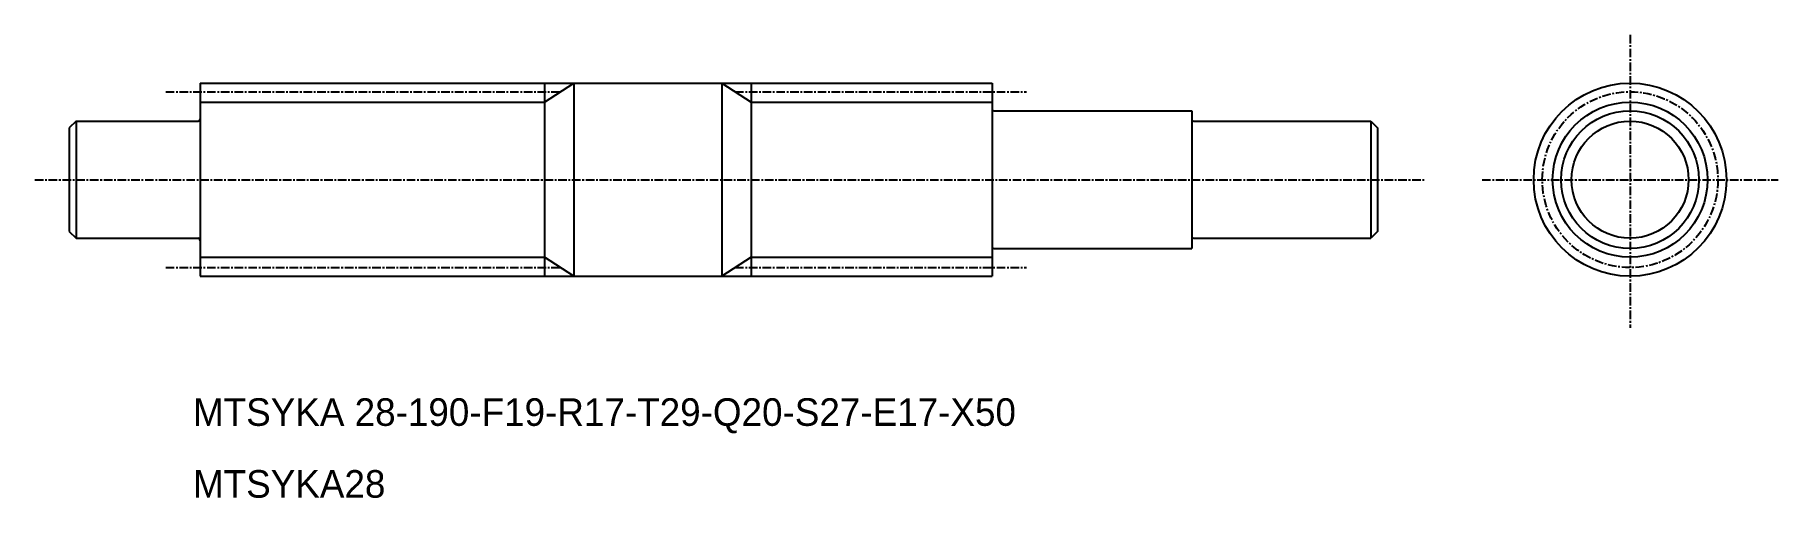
# Model space of a CAD drawing. Extents: x 113 to 367, y 125 to 192.
import ezdxf

# ---------------------------------------------------------------- set-up
doc = ezdxf.new("R2010")
doc.units = 0
doc.linetypes.add('CENTER', pattern=[2, 1.25, -0.25, 0.25, -0.25])
doc.layers.get('0').update_dxf_attribs({"linetype": 'CONTINUOUS'})
doc.layers.add('CENTER', color=1, linetype='CENTER')

msp = doc.modelspace()

# ---------------------------------------------------------------- linework, layer by layer
at = {"color": 7, "linetype": 'CONTINUOUS'}
for p, q in [((137.47, 185.41), (137.47, 157.41)), ((137.47, 185.41), (252.47, 185.41)), ((187.47, 185.41), (187.47, 157.41)), ((191.72, 185.41), (191.72, 157.41)), ((213.22, 185.41), (213.22, 157.41)), ((217.47, 185.41), (217.47, 157.41)), ((252.47, 185.41), (252.47, 157.41)), ((119.47, 179.91), (118.47, 178.91)), ((119.47, 179.91), (137.17, 179.91)), ((119.47, 179.91), (119.47, 162.91)), ((252.77, 181.41), (281.47, 181.41)), ((281.47, 181.41), (281.47, 161.41)), ((281.77, 179.91), (307.47, 179.91)), ((307.47, 179.91), (307.47, 162.91)), ((307.47, 179.91), (308.47, 178.91)), ((118.47, 178.91), (118.47, 163.91)), ((308.47, 178.91), (308.47, 163.91)), ((118.47, 163.91), (119.47, 162.91)), ((119.47, 162.91), (137.17, 162.91)), ((281.77, 162.91), (307.47, 162.91)), ((308.47, 163.91), (307.47, 162.91)), ((252.77, 161.41), (281.47, 161.41)), ((137.47, 157.41), (252.47, 157.41)), ((178.72, 157.41), (178.72, 157.41)), ((219.97, 157.41), (219.97, 157.41))]:
    msp.add_line(p, q, dxfattribs=at)
at = {"color": 3, "linetype": 'CONTINUOUS'}
for p, q in [((187.47, 182.66), (191.72, 185.41)), ((213.22, 185.41), (217.47, 182.66)), ((137.47, 182.66), (187.47, 182.66)), ((217.47, 182.66), (252.47, 182.66)), ((137.47, 160.16), (187.47, 160.16)), ((191.72, 157.41), (187.47, 160.16)), ((217.47, 160.16), (213.22, 157.41)), ((217.47, 160.16), (252.47, 160.16))]:
    msp.add_line(p, q, dxfattribs=at)
at = {"color": 7, "linetype": 'CONTINUOUS'}
for radius in [14, 10, 8.5]:
    msp.add_circle((345.13, 171.41), radius, dxfattribs=at)
at = {"color": 3, "linetype": 'CONTINUOUS'}
msp.add_circle((345.13, 171.41), 11.25, dxfattribs=at)
at = {"color": 7, "linetype": 'CONTINUOUS'}
for centre, start, end in [((137.17, 180.21), 270, 360), ((252.77, 181.71), 180, 270), ((281.77, 180.21), 180, 270), ((137.17, 162.61), 0, 90), ((281.77, 162.61), 90, 180), ((252.77, 161.11), 90, 180)]:
    msp.add_arc(centre, 0.3, start, end, dxfattribs=at)
at = {"layer": 'CENTER', "color": 1, "linetype": 'CENTER'}
for p, q in [((345.13, 192.41), (345.13, 149.91)), ((132.47, 184.16), (189.79, 184.16)), ((215.15, 184.16), (257.47, 184.16)), ((113.47, 171.41), (315.24, 171.41)), ((323.63, 171.41), (366.63, 171.41)), ((132.47, 158.66), (189.79, 158.66)), ((215.15, 158.66), (257.47, 158.66))]:
    msp.add_line(p, q, dxfattribs=at)
msp.add_circle((345.13, 171.41), 12.75, dxfattribs=at)

# ---------------------------------------------------------------- texts
at = {"color": 7, "linetype": 'CONTINUOUS'}
for s, p in [('MTSYKA 28-190-F19-R17-T29-Q20-S27-E17-X50', (136.43, 135.7)), ('MTSYKA28', (136.43, 125.28))]:
    msp.add_text(s, height=4, dxfattribs=at).set_placement(p)

doc.saveas('drawing.dxf')
